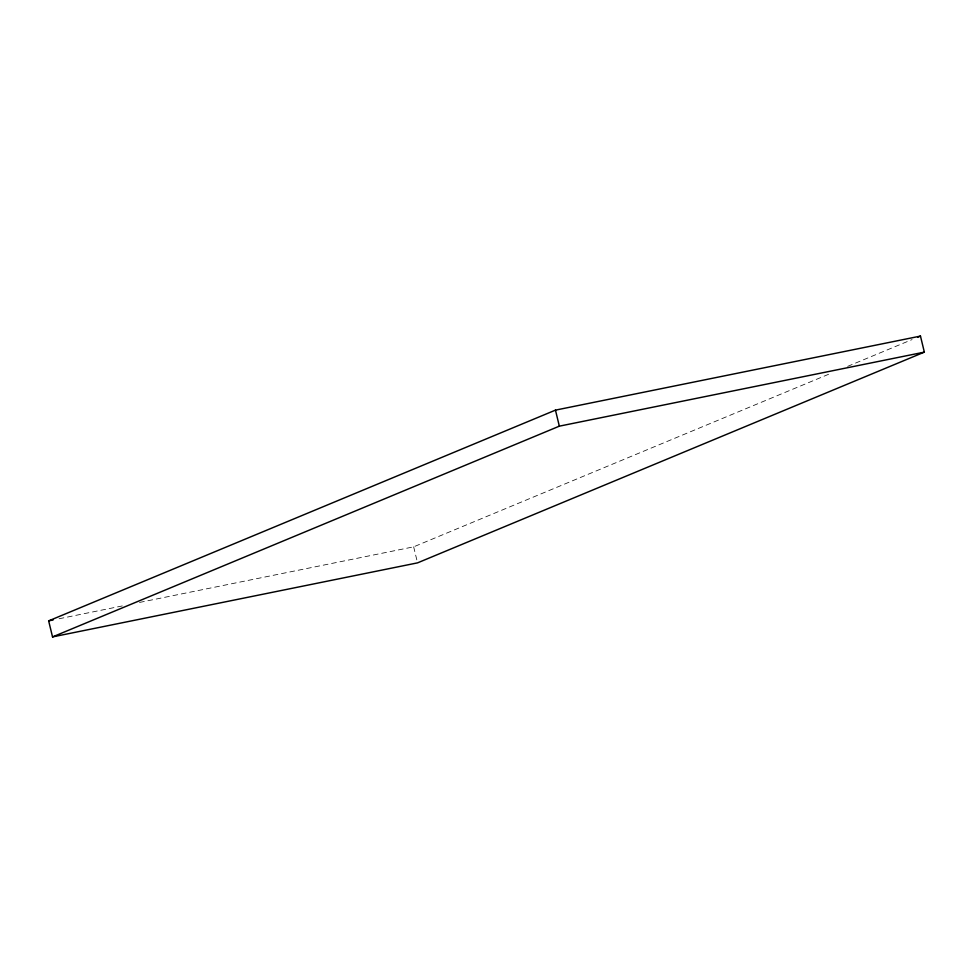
<?xml version="1.0" encoding="UTF-8"?>
<svg xmlns="http://www.w3.org/2000/svg" width="973" height="973" viewBox="0 0 973 973"><rect width="100%" height="100%" fill="white"/><g stroke="black" fill="none" stroke-linecap="round" stroke-linejoin="round"><path stroke-width="0.73" stroke-dasharray="4.87 3.65" d="M139.528 602.433L413.659 546.838L830.869 373.352M847.665 366.359L912.066 339.589M59.073 618.755L124.629 605.461M413.659 546.838L417.186 561.409"/><path stroke-width="1.46" d="M48.65 620.871L555.461 410.132L920.47 336.086L924.35 352.129L417.539 562.868L52.53 636.914L48.65 620.871L53.114 619.959M52.53 636.914L559.341 426.162L924.35 352.129M917.673 337.254L920.47 336.086M555.461 410.132L559.341 426.162"/></g></svg>
